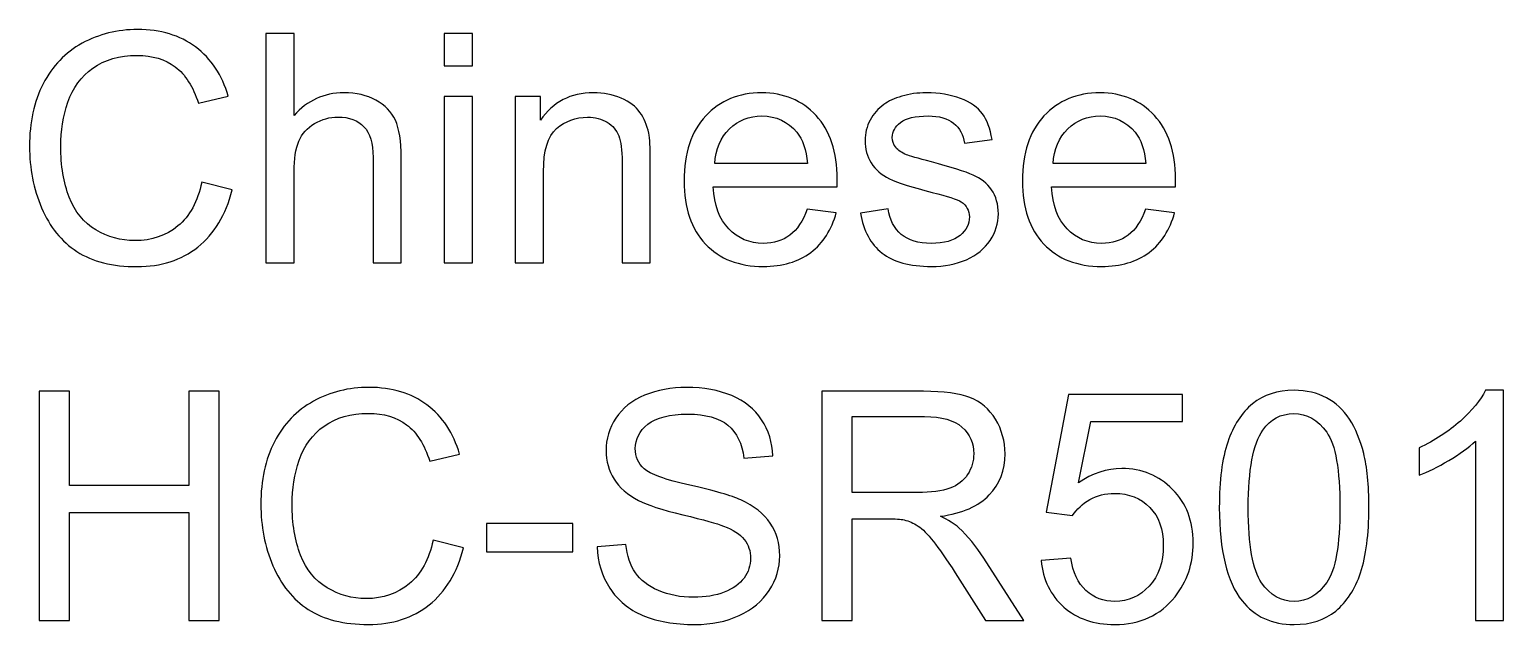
# Model space of a CAD drawing. Header units: inches. Extents: x -3.1 to 14.9, y -9.8 to 5.5.
# Drawn here: x 7.247 to 8.014, y 3.406 to 3.715 of the extents above; entities that cross this region are included whole.
import ezdxf

# ---------------------------------------------------------------- set-up
doc = ezdxf.new("R2010")
doc.units = ezdxf.units.IN
doc.header["$MEASUREMENT"] = 0
doc.layers.add('Layer 1', color=7, linetype='Continuous')

msp = doc.modelspace()

# ---------------------------------------------------------------- linework, layer by layer
at = {"layer": 'Layer 1', "color": 250}
for points, knots in [([(7.33708, 3.63572), (7.33708, 3.63572), (7.35289, 3.63172), (7.35289, 3.63172), (7.35289, 3.63172), (7.34958, 3.61878), (7.34361, 3.60889), (7.33503, 3.60206), (7.33503, 3.60206), (7.32641, 3.59525), (7.31591, 3.59186), (7.30347, 3.59186), (7.30347, 3.59186), (7.29061, 3.59186), (7.28017, 3.59447), (7.27211, 3.5997), (7.27211, 3.5997), (7.26406, 3.60494), (7.25792, 3.61253), (7.25372, 3.62244), (7.25372, 3.62244), (7.24953, 3.63239), (7.24742, 3.64306), (7.24742, 3.65444), (7.24742, 3.65444), (7.24742, 3.66686), (7.24978, 3.67769), (7.25453, 3.68694), (7.25453, 3.68694), (7.25928, 3.69619), (7.26603, 3.70322), (7.2748, 3.70803), (7.2748, 3.70803), (7.28356, 3.71283), (7.29319, 3.71522), (7.30372, 3.71522), (7.30372, 3.71522), (7.31567, 3.71522), (7.32569, 3.71219), (7.33383, 3.70611), (7.33383, 3.70611), (7.34197, 3.70003), (7.34764, 3.6915), (7.35083, 3.68047), (7.35083, 3.68047), (7.35083, 3.68047), (7.3353, 3.67681), (7.3353, 3.67681), (7.3353, 3.67681), (7.33253, 3.6855), (7.32853, 3.69181), (7.32325, 3.69578), (7.32325, 3.69578), (7.318, 3.69975), (7.31139, 3.70172), (7.30339, 3.70172), (7.30339, 3.70172), (7.29422, 3.70172), (7.28658, 3.69953), (7.28042, 3.69514), (7.28042, 3.69514), (7.27425, 3.69072), (7.26992, 3.68483), (7.26744, 3.67742), (7.26744, 3.67742), (7.26494, 3.67003), (7.26369, 3.66239), (7.26369, 3.65453), (7.26369, 3.65453), (7.26369, 3.64436), (7.26517, 3.63553), (7.26811, 3.62794), (7.26811, 3.62794), (7.27108, 3.62039), (7.27567, 3.61472), (7.28192, 3.61097), (7.28192, 3.61097), (7.28817, 3.60722), (7.29492, 3.60536), (7.30219, 3.60536), (7.30219, 3.60536), (7.31103, 3.60536), (7.3185, 3.60792), (7.32464, 3.613), (7.32464, 3.613), (7.33078, 3.61811), (7.33491, 3.6257), (7.33708, 3.63572)], [0, 0, 0, 0, 0.043478, 0.043478, 0.043478, 0.043478, 0.086957, 0.086957, 0.086957, 0.086957, 0.130435, 0.130435, 0.130435, 0.130435, 0.173913, 0.173913, 0.173913, 0.173913, 0.217391, 0.217391, 0.217391, 0.217391, 0.26087, 0.26087, 0.26087, 0.26087, 0.304348, 0.304348, 0.304348, 0.304348, 0.347826, 0.347826, 0.347826, 0.347826, 0.391304, 0.391304, 0.391304, 0.391304, 0.434783, 0.434783, 0.434783, 0.434783, 0.478261, 0.478261, 0.478261, 0.478261, 0.521739, 0.521739, 0.521739, 0.521739, 0.565217, 0.565217, 0.565217, 0.565217, 0.608696, 0.608696, 0.608696, 0.608696, 0.652174, 0.652174, 0.652174, 0.652174, 0.695652, 0.695652, 0.695652, 0.695652, 0.73913, 0.73913, 0.73913, 0.73913, 0.782609, 0.782609, 0.782609, 0.782609, 0.826087, 0.826087, 0.826087, 0.826087, 0.869565, 0.869565, 0.869565, 0.869565, 0.913043, 0.913043, 0.913043, 0.913043, 1, 1, 1, 1]), ([(7.37047, 3.59389), (7.37047, 3.59389), (7.37047, 3.71319), (7.37047, 3.71319), (7.37047, 3.71319), (7.37047, 3.71319), (7.38511, 3.71319), (7.38511, 3.71319), (7.38511, 3.71319), (7.38511, 3.71319), (7.38511, 3.67039), (7.38511, 3.67039), (7.38511, 3.67039), (7.39194, 3.67831), (7.40058, 3.68228), (7.411, 3.68228), (7.411, 3.68228), (7.41739, 3.68228), (7.42294, 3.681), (7.42766, 3.67847), (7.42766, 3.67847), (7.43239, 3.67597), (7.43577, 3.67247), (7.4378, 3.66803), (7.4378, 3.66803), (7.43983, 3.66358), (7.44086, 3.65711), (7.44086, 3.64867), (7.44086, 3.64867), (7.44086, 3.64867), (7.44086, 3.59389), (7.44086, 3.59389), (7.44086, 3.59389), (7.44086, 3.59389), (7.42619, 3.59389), (7.42619, 3.59389), (7.42619, 3.59389), (7.42619, 3.59389), (7.42619, 3.64867), (7.42619, 3.64867), (7.42619, 3.64867), (7.42619, 3.65597), (7.42461, 3.66131), (7.42144, 3.66464), (7.42144, 3.66464), (7.41827, 3.66797), (7.41378, 3.66967), (7.40797, 3.66967), (7.40797, 3.66967), (7.40363, 3.66967), (7.39955, 3.66853), (7.39572, 3.66628), (7.39572, 3.66628), (7.39189, 3.66403), (7.38916, 3.66097), (7.38755, 3.65711), (7.38755, 3.65711), (7.38591, 3.65328), (7.38511, 3.64794), (7.38511, 3.64117), (7.38511, 3.64117), (7.38511, 3.64117), (7.38511, 3.59389), (7.38511, 3.59389), (7.38511, 3.59389), (7.38511, 3.59389), (7.37047, 3.59389), (7.37047, 3.59389)], [0, 0, 0, 0, 0.055556, 0.055556, 0.055556, 0.055556, 0.111111, 0.111111, 0.111111, 0.111111, 0.166667, 0.166667, 0.166667, 0.166667, 0.222222, 0.222222, 0.222222, 0.222222, 0.277778, 0.277778, 0.277778, 0.277778, 0.333333, 0.333333, 0.333333, 0.333333, 0.388889, 0.388889, 0.388889, 0.388889, 0.444444, 0.444444, 0.444444, 0.444444, 0.5, 0.5, 0.5, 0.5, 0.555556, 0.555556, 0.555556, 0.555556, 0.611111, 0.611111, 0.611111, 0.611111, 0.666667, 0.666667, 0.666667, 0.666667, 0.722222, 0.722222, 0.722222, 0.722222, 0.777778, 0.777778, 0.777778, 0.777778, 0.833333, 0.833333, 0.833333, 0.833333, 0.888889, 0.888889, 0.888889, 0.888889, 1, 1, 1, 1]), ([(7.46322, 3.69633), (7.46322, 3.69633), (7.46322, 3.71319), (7.46322, 3.71319), (7.46322, 3.71319), (7.46322, 3.71319), (7.47788, 3.71319), (7.47788, 3.71319), (7.47788, 3.71319), (7.47788, 3.71319), (7.47788, 3.69633), (7.47788, 3.69633), (7.47788, 3.69633), (7.47788, 3.69633), (7.46322, 3.69633), (7.46322, 3.69633)], [0, 0, 0, 0, 0.2, 0.2, 0.2, 0.2, 0.4, 0.4, 0.4, 0.4, 0.6, 0.6, 0.6, 0.6, 1, 1, 1, 1]), ([(7.50019, 3.59389), (7.50019, 3.59389), (7.50019, 3.68031), (7.50019, 3.68031), (7.50019, 3.68031), (7.50019, 3.68031), (7.51335, 3.68031), (7.51335, 3.68031), (7.51335, 3.68031), (7.51335, 3.68031), (7.51335, 3.66803), (7.51335, 3.66803), (7.51335, 3.66803), (7.51972, 3.67753), (7.52888, 3.68228), (7.54085, 3.68228), (7.54085, 3.68228), (7.54608, 3.68228), (7.55085, 3.68133), (7.55522, 3.67947), (7.55522, 3.67947), (7.55961, 3.67758), (7.56285, 3.67514), (7.56502, 3.67208), (7.56502, 3.67208), (7.56722, 3.66906), (7.56872, 3.66544), (7.56961, 3.66128), (7.56961, 3.66128), (7.57013, 3.65856), (7.57041, 3.65381), (7.57041, 3.64703), (7.57041, 3.64703), (7.57041, 3.64703), (7.57041, 3.59389), (7.57041, 3.59389), (7.57041, 3.59389), (7.57041, 3.59389), (7.55574, 3.59389), (7.55574, 3.59389), (7.55574, 3.59389), (7.55574, 3.59389), (7.55574, 3.64647), (7.55574, 3.64647), (7.55574, 3.64647), (7.55574, 3.65242), (7.55519, 3.65689), (7.55405, 3.65986), (7.55405, 3.65986), (7.55291, 3.66281), (7.55088, 3.66517), (7.54799, 3.66692), (7.54799, 3.66692), (7.54508, 3.66869), (7.54169, 3.66958), (7.53777, 3.66958), (7.53777, 3.66958), (7.53152, 3.66958), (7.52616, 3.66758), (7.52161, 3.66364), (7.52161, 3.66364), (7.51708, 3.65967), (7.51483, 3.65217), (7.51483, 3.64108), (7.51483, 3.64108), (7.51483, 3.64108), (7.51483, 3.59389), (7.51483, 3.59389), (7.51483, 3.59389), (7.51483, 3.59389), (7.50019, 3.59389), (7.50019, 3.59389)], [0, 0, 0, 0, 0.052632, 0.052632, 0.052632, 0.052632, 0.105263, 0.105263, 0.105263, 0.105263, 0.157895, 0.157895, 0.157895, 0.157895, 0.210526, 0.210526, 0.210526, 0.210526, 0.263158, 0.263158, 0.263158, 0.263158, 0.315789, 0.315789, 0.315789, 0.315789, 0.368421, 0.368421, 0.368421, 0.368421, 0.421053, 0.421053, 0.421053, 0.421053, 0.473684, 0.473684, 0.473684, 0.473684, 0.526316, 0.526316, 0.526316, 0.526316, 0.578947, 0.578947, 0.578947, 0.578947, 0.631579, 0.631579, 0.631579, 0.631579, 0.684211, 0.684211, 0.684211, 0.684211, 0.736842, 0.736842, 0.736842, 0.736842, 0.789474, 0.789474, 0.789474, 0.789474, 0.842105, 0.842105, 0.842105, 0.842105, 0.894737, 0.894737, 0.894737, 0.894737, 1, 1, 1, 1]), ([(7.65202, 3.62172), (7.65202, 3.62172), (7.66716, 3.61986), (7.66716, 3.61986), (7.66716, 3.61986), (7.66477, 3.611), (7.66035, 3.60414), (7.65391, 3.59925), (7.65391, 3.59925), (7.64744, 3.59439), (7.63919, 3.59194), (7.62916, 3.59194), (7.62916, 3.59194), (7.61652, 3.59194), (7.60649, 3.59583), (7.5991, 3.60361), (7.5991, 3.60361), (7.59169, 3.61139), (7.58799, 3.62231), (7.58799, 3.63636), (7.58799, 3.63636), (7.58799, 3.65092), (7.59174, 3.66219), (7.59922, 3.67022), (7.59922, 3.67022), (7.60672, 3.67825), (7.61641, 3.68228), (7.62835, 3.68228), (7.62835, 3.68228), (7.63991, 3.68228), (7.64935, 3.67833), (7.65666, 3.67047), (7.65666, 3.67047), (7.66399, 3.66261), (7.66766, 3.65153), (7.66766, 3.63728), (7.66766, 3.63728), (7.66766, 3.63639), (7.66763, 3.63508), (7.66757, 3.63336), (7.66757, 3.63336), (7.66757, 3.63336), (7.60313, 3.63336), (7.60313, 3.63336), (7.60313, 3.63336), (7.60366, 3.62386), (7.60635, 3.61658), (7.61119, 3.61156), (7.61119, 3.61156), (7.61602, 3.6065), (7.62202, 3.60397), (7.62924, 3.60397), (7.62924, 3.60397), (7.6346, 3.60397), (7.63919, 3.60539), (7.64299, 3.60822), (7.64299, 3.60822), (7.6468, 3.61103), (7.6498, 3.61553), (7.65202, 3.62172)], [0, 0, 0, 0, 0.0625, 0.0625, 0.0625, 0.0625, 0.125, 0.125, 0.125, 0.125, 0.1875, 0.1875, 0.1875, 0.1875, 0.25, 0.25, 0.25, 0.25, 0.3125, 0.3125, 0.3125, 0.3125, 0.375, 0.375, 0.375, 0.375, 0.4375, 0.4375, 0.4375, 0.4375, 0.5, 0.5, 0.5, 0.5, 0.5625, 0.5625, 0.5625, 0.5625, 0.625, 0.625, 0.625, 0.625, 0.6875, 0.6875, 0.6875, 0.6875, 0.75, 0.75, 0.75, 0.75, 0.8125, 0.8125, 0.8125, 0.8125, 0.875, 0.875, 0.875, 0.875, 1, 1, 1, 1]), ([(7.67971, 3.6197), (7.67971, 3.6197), (7.69419, 3.62197), (7.69419, 3.62197), (7.69419, 3.62197), (7.69499, 3.61617), (7.69727, 3.61172), (7.70099, 3.60861), (7.70099, 3.60861), (7.70469, 3.60553), (7.70988, 3.60397), (7.71657, 3.60397), (7.71657, 3.60397), (7.7233, 3.60397), (7.7283, 3.60536), (7.73155, 3.60808), (7.73155, 3.60808), (7.7348, 3.61083), (7.73644, 3.61406), (7.73644, 3.61772), (7.73644, 3.61772), (7.73644, 3.62106), (7.73499, 3.62364), (7.7321, 3.62556), (7.7321, 3.62556), (7.7301, 3.62686), (7.7251, 3.6285), (7.71713, 3.6305), (7.71713, 3.6305), (7.70641, 3.63322), (7.69894, 3.63556), (7.6948, 3.63756), (7.6948, 3.63756), (7.69066, 3.63953), (7.68749, 3.64228), (7.68535, 3.64578), (7.68535, 3.64578), (7.68321, 3.64928), (7.68213, 3.65314), (7.68213, 3.65736), (7.68213, 3.65736), (7.68213, 3.66122), (7.68302, 3.66478), (7.6848, 3.66806), (7.6848, 3.66806), (7.68655, 3.67136), (7.68896, 3.67408), (7.69199, 3.67625), (7.69199, 3.67625), (7.69427, 3.67792), (7.69738, 3.67936), (7.7013, 3.68053), (7.7013, 3.68053), (7.70524, 3.68169), (7.70946, 3.68228), (7.71396, 3.68228), (7.71396, 3.68228), (7.72074, 3.68228), (7.72669, 3.68128), (7.73182, 3.67933), (7.73182, 3.67933), (7.73696, 3.67739), (7.74074, 3.67475), (7.74319, 3.67142), (7.74319, 3.67142), (7.74563, 3.66806), (7.7473, 3.66361), (7.74821, 3.65803), (7.74821, 3.65803), (7.74821, 3.65803), (7.73391, 3.65606), (7.73391, 3.65606), (7.73391, 3.65606), (7.73324, 3.6605), (7.73135, 3.66397), (7.72824, 3.66647), (7.72824, 3.66647), (7.72513, 3.66897), (7.72071, 3.67022), (7.71502, 3.67022), (7.71502, 3.67022), (7.7083, 3.67022), (7.70349, 3.66911), (7.70063, 3.66689), (7.70063, 3.66689), (7.69774, 3.66467), (7.6963, 3.66206), (7.6963, 3.65908), (7.6963, 3.65908), (7.6963, 3.65717), (7.69691, 3.65547), (7.6981, 3.65394), (7.6981, 3.65394), (7.6993, 3.65236), (7.70116, 3.65108), (7.70371, 3.65003), (7.70371, 3.65003), (7.70519, 3.6495), (7.70949, 3.64825), (7.71666, 3.64631), (7.71666, 3.64631), (7.72702, 3.64353), (7.73424, 3.64128), (7.73832, 3.6395), (7.73832, 3.6395), (7.74244, 3.63775), (7.74566, 3.63517), (7.74799, 3.63181), (7.74799, 3.63181), (7.75032, 3.62844), (7.75149, 3.62428), (7.75149, 3.61928), (7.75149, 3.61928), (7.75149, 3.61439), (7.75005, 3.60981), (7.74721, 3.60547), (7.74721, 3.60547), (7.74435, 3.60117), (7.74024, 3.59783), (7.73488, 3.59547), (7.73488, 3.59547), (7.72952, 3.59311), (7.72344, 3.59194), (7.71666, 3.59194), (7.71666, 3.59194), (7.70541, 3.59194), (7.69685, 3.59428), (7.69096, 3.59894), (7.69096, 3.59894), (7.68507, 3.60361), (7.68132, 3.61053), (7.67971, 3.6197)], [0, 0, 0, 0, 0.029412, 0.029412, 0.029412, 0.029412, 0.058824, 0.058824, 0.058824, 0.058824, 0.088235, 0.088235, 0.088235, 0.088235, 0.117647, 0.117647, 0.117647, 0.117647, 0.147059, 0.147059, 0.147059, 0.147059, 0.176471, 0.176471, 0.176471, 0.176471, 0.205882, 0.205882, 0.205882, 0.205882, 0.235294, 0.235294, 0.235294, 0.235294, 0.264706, 0.264706, 0.264706, 0.264706, 0.294118, 0.294118, 0.294118, 0.294118, 0.323529, 0.323529, 0.323529, 0.323529, 0.352941, 0.352941, 0.352941, 0.352941, 0.382353, 0.382353, 0.382353, 0.382353, 0.411765, 0.411765, 0.411765, 0.411765, 0.441176, 0.441176, 0.441176, 0.441176, 0.470588, 0.470588, 0.470588, 0.470588, 0.5, 0.5, 0.5, 0.5, 0.529412, 0.529412, 0.529412, 0.529412, 0.558824, 0.558824, 0.558824, 0.558824, 0.588235, 0.588235, 0.588235, 0.588235, 0.617647, 0.617647, 0.617647, 0.617647, 0.647059, 0.647059, 0.647059, 0.647059, 0.676471, 0.676471, 0.676471, 0.676471, 0.705882, 0.705882, 0.705882, 0.705882, 0.735294, 0.735294, 0.735294, 0.735294, 0.764706, 0.764706, 0.764706, 0.764706, 0.794118, 0.794118, 0.794118, 0.794118, 0.823529, 0.823529, 0.823529, 0.823529, 0.852941, 0.852941, 0.852941, 0.852941, 0.882353, 0.882353, 0.882353, 0.882353, 0.911765, 0.911765, 0.911765, 0.911765, 0.941176, 0.941176, 0.941176, 0.941176, 1, 1, 1, 1]), ([(7.82805, 3.62172), (7.82805, 3.62172), (7.84319, 3.61986), (7.84319, 3.61986), (7.84319, 3.61986), (7.8408, 3.611), (7.83638, 3.60414), (7.82994, 3.59925), (7.82994, 3.59925), (7.82346, 3.59439), (7.81521, 3.59194), (7.80519, 3.59194), (7.80519, 3.59194), (7.79255, 3.59194), (7.78252, 3.59583), (7.77513, 3.60361), (7.77513, 3.60361), (7.76772, 3.61139), (7.76402, 3.62231), (7.76402, 3.63636), (7.76402, 3.63636), (7.76402, 3.65092), (7.76777, 3.66219), (7.77524, 3.67022), (7.77524, 3.67022), (7.78274, 3.67825), (7.79244, 3.68228), (7.80438, 3.68228), (7.80438, 3.68228), (7.81594, 3.68228), (7.82538, 3.67833), (7.83269, 3.67047), (7.83269, 3.67047), (7.84002, 3.66261), (7.84369, 3.65153), (7.84369, 3.63728), (7.84369, 3.63728), (7.84369, 3.63639), (7.84366, 3.63508), (7.8436, 3.63336), (7.8436, 3.63336), (7.8436, 3.63336), (7.77916, 3.63336), (7.77916, 3.63336), (7.77916, 3.63336), (7.77969, 3.62386), (7.78238, 3.61658), (7.78722, 3.61156), (7.78722, 3.61156), (7.79205, 3.6065), (7.79805, 3.60397), (7.80527, 3.60397), (7.80527, 3.60397), (7.81063, 3.60397), (7.81521, 3.60539), (7.81902, 3.60822), (7.81902, 3.60822), (7.82283, 3.61103), (7.82583, 3.61553), (7.82805, 3.62172)], [0, 0, 0, 0, 0.0625, 0.0625, 0.0625, 0.0625, 0.125, 0.125, 0.125, 0.125, 0.1875, 0.1875, 0.1875, 0.1875, 0.25, 0.25, 0.25, 0.25, 0.3125, 0.3125, 0.3125, 0.3125, 0.375, 0.375, 0.375, 0.375, 0.4375, 0.4375, 0.4375, 0.4375, 0.5, 0.5, 0.5, 0.5, 0.5625, 0.5625, 0.5625, 0.5625, 0.625, 0.625, 0.625, 0.625, 0.6875, 0.6875, 0.6875, 0.6875, 0.75, 0.75, 0.75, 0.75, 0.8125, 0.8125, 0.8125, 0.8125, 0.875, 0.875, 0.875, 0.875, 1, 1, 1, 1]), ([(7.46322, 3.59389), (7.46322, 3.59389), (7.46322, 3.68031), (7.46322, 3.68031), (7.46322, 3.68031), (7.46322, 3.68031), (7.47788, 3.68031), (7.47788, 3.68031), (7.47788, 3.68031), (7.47788, 3.68031), (7.47788, 3.59389), (7.47788, 3.59389), (7.47788, 3.59389), (7.47788, 3.59389), (7.46322, 3.59389), (7.46322, 3.59389)], [0, 0, 0, 0, 0.2, 0.2, 0.2, 0.2, 0.4, 0.4, 0.4, 0.4, 0.6, 0.6, 0.6, 0.6, 1, 1, 1, 1]), ([(7.60394, 3.64542), (7.60394, 3.64542), (7.65219, 3.64542), (7.65219, 3.64542), (7.65219, 3.64542), (7.65155, 3.65267), (7.64969, 3.65814), (7.64666, 3.66175), (7.64666, 3.66175), (7.64199, 3.66739), (7.63594, 3.67022), (7.62852, 3.67022), (7.62852, 3.67022), (7.6218, 3.67022), (7.61613, 3.66797), (7.61155, 3.66347), (7.61155, 3.66347), (7.60696, 3.65897), (7.60444, 3.65294), (7.60394, 3.64542)], [0, 0, 0, 0, 0.166667, 0.166667, 0.166667, 0.166667, 0.333333, 0.333333, 0.333333, 0.333333, 0.5, 0.5, 0.5, 0.5, 0.666667, 0.666667, 0.666667, 0.666667, 1, 1, 1, 1]), ([(7.77996, 3.64542), (7.77996, 3.64542), (7.82821, 3.64542), (7.82821, 3.64542), (7.82821, 3.64542), (7.82757, 3.65267), (7.82571, 3.65814), (7.82269, 3.66175), (7.82269, 3.66175), (7.81802, 3.66739), (7.81196, 3.67022), (7.80455, 3.67022), (7.80455, 3.67022), (7.79783, 3.67022), (7.79216, 3.66797), (7.78757, 3.66347), (7.78757, 3.66347), (7.78299, 3.65897), (7.78046, 3.65294), (7.77996, 3.64542)], [0, 0, 0, 0, 0.166667, 0.166667, 0.166667, 0.166667, 0.333333, 0.333333, 0.333333, 0.333333, 0.5, 0.5, 0.5, 0.5, 0.666667, 0.666667, 0.666667, 0.666667, 1, 1, 1, 1]), ([(7.45744, 3.44953), (7.45744, 3.44953), (7.47324, 3.44553), (7.47324, 3.44553), (7.47324, 3.44553), (7.46994, 3.43259), (7.46397, 3.4227), (7.45539, 3.41586), (7.45539, 3.41586), (7.44677, 3.40906), (7.43627, 3.40567), (7.42383, 3.40567), (7.42383, 3.40567), (7.41097, 3.40567), (7.40052, 3.40828), (7.39247, 3.4135), (7.39247, 3.4135), (7.38441, 3.41875), (7.37828, 3.42633), (7.37408, 3.43625), (7.37408, 3.43625), (7.36989, 3.4462), (7.36778, 3.45686), (7.36778, 3.46825), (7.36778, 3.46825), (7.36778, 3.48067), (7.37013, 3.4915), (7.37489, 3.50075), (7.37489, 3.50075), (7.37963, 3.51), (7.38639, 3.51703), (7.39516, 3.52183), (7.39516, 3.52183), (7.40391, 3.52664), (7.41355, 3.52903), (7.42408, 3.52903), (7.42408, 3.52903), (7.43602, 3.52903), (7.44605, 3.526), (7.45419, 3.51992), (7.45419, 3.51992), (7.46233, 3.51383), (7.468, 3.50531), (7.47119, 3.49428), (7.47119, 3.49428), (7.47119, 3.49428), (7.45566, 3.49061), (7.45566, 3.49061), (7.45566, 3.49061), (7.45289, 3.49931), (7.44889, 3.50561), (7.44361, 3.50959), (7.44361, 3.50959), (7.43836, 3.51356), (7.43174, 3.51553), (7.42374, 3.51553), (7.42374, 3.51553), (7.41458, 3.51553), (7.40694, 3.51333), (7.40078, 3.50894), (7.40078, 3.50894), (7.39461, 3.50453), (7.39028, 3.49864), (7.3878, 3.49122), (7.3878, 3.49122), (7.3853, 3.48383), (7.38405, 3.4762), (7.38405, 3.46833), (7.38405, 3.46833), (7.38405, 3.45817), (7.38552, 3.44933), (7.38847, 3.44175), (7.38847, 3.44175), (7.39144, 3.4342), (7.39602, 3.42853), (7.40228, 3.42478), (7.40228, 3.42478), (7.40852, 3.42103), (7.41528, 3.41917), (7.42255, 3.41917), (7.42255, 3.41917), (7.43139, 3.41917), (7.43886, 3.42172), (7.445, 3.42681), (7.445, 3.42681), (7.45113, 3.43192), (7.45527, 3.4395), (7.45744, 3.44953)], [0, 0, 0, 0, 0.043478, 0.043478, 0.043478, 0.043478, 0.086957, 0.086957, 0.086957, 0.086957, 0.130435, 0.130435, 0.130435, 0.130435, 0.173913, 0.173913, 0.173913, 0.173913, 0.217391, 0.217391, 0.217391, 0.217391, 0.26087, 0.26087, 0.26087, 0.26087, 0.304348, 0.304348, 0.304348, 0.304348, 0.347826, 0.347826, 0.347826, 0.347826, 0.391304, 0.391304, 0.391304, 0.391304, 0.434783, 0.434783, 0.434783, 0.434783, 0.478261, 0.478261, 0.478261, 0.478261, 0.521739, 0.521739, 0.521739, 0.521739, 0.565217, 0.565217, 0.565217, 0.565217, 0.608696, 0.608696, 0.608696, 0.608696, 0.652174, 0.652174, 0.652174, 0.652174, 0.695652, 0.695652, 0.695652, 0.695652, 0.73913, 0.73913, 0.73913, 0.73913, 0.782609, 0.782609, 0.782609, 0.782609, 0.826087, 0.826087, 0.826087, 0.826087, 0.869565, 0.869565, 0.869565, 0.869565, 0.913043, 0.913043, 0.913043, 0.913043, 1, 1, 1, 1]), ([(7.54283, 3.44603), (7.54283, 3.44603), (7.55772, 3.44733), (7.55772, 3.44733), (7.55772, 3.44733), (7.55841, 3.44136), (7.56005, 3.43647), (7.56263, 3.43264), (7.56263, 3.43264), (7.56522, 3.42881), (7.56922, 3.42572), (7.57463, 3.42336), (7.57463, 3.42336), (7.58005, 3.421), (7.58616, 3.41983), (7.59294, 3.41983), (7.59294, 3.41983), (7.59896, 3.41983), (7.60427, 3.42072), (7.60888, 3.4225), (7.60888, 3.4225), (7.61349, 3.42431), (7.61694, 3.42675), (7.61919, 3.42986), (7.61919, 3.42986), (7.62144, 3.433), (7.62257, 3.43639), (7.62257, 3.44009), (7.62257, 3.44009), (7.62257, 3.44383), (7.62149, 3.44709), (7.6193, 3.44989), (7.6193, 3.44989), (7.61713, 3.4527), (7.61355, 3.45503), (7.60857, 3.45692), (7.60857, 3.45692), (7.60535, 3.45817), (7.5983, 3.46011), (7.58733, 3.46275), (7.58733, 3.46275), (7.57638, 3.46539), (7.56869, 3.46786), (7.5643, 3.4702), (7.5643, 3.4702), (7.55861, 3.47317), (7.55435, 3.47689), (7.55155, 3.48131), (7.55155, 3.48131), (7.54877, 3.48572), (7.54738, 3.49067), (7.54738, 3.49617), (7.54738, 3.49617), (7.54738, 3.50217), (7.54907, 3.50781), (7.55249, 3.51303), (7.55249, 3.51303), (7.55591, 3.51828), (7.56091, 3.52225), (7.56746, 3.52497), (7.56746, 3.52497), (7.57405, 3.52767), (7.58133, 3.52903), (7.58935, 3.52903), (7.58935, 3.52903), (7.59822, 3.52903), (7.60599, 3.52761), (7.61277, 3.52475), (7.61277, 3.52475), (7.61952, 3.52192), (7.62472, 3.51772), (7.62835, 3.5122), (7.62835, 3.5122), (7.63196, 3.50667), (7.63394, 3.50039), (7.63422, 3.49339), (7.63422, 3.49339), (7.63422, 3.49339), (7.61907, 3.49225), (7.61907, 3.49225), (7.61907, 3.49225), (7.61824, 3.49978), (7.61549, 3.5055), (7.6108, 3.50933), (7.6108, 3.50933), (7.6061, 3.5132), (7.59919, 3.51511), (7.59002, 3.51511), (7.59002, 3.51511), (7.58046, 3.51511), (7.57352, 3.51336), (7.56913, 3.50986), (7.56913, 3.50986), (7.56477, 3.50636), (7.56257, 3.50214), (7.56257, 3.49722), (7.56257, 3.49722), (7.56257, 3.49292), (7.56413, 3.48939), (7.56722, 3.48664), (7.56722, 3.48664), (7.57027, 3.48386), (7.57819, 3.48103), (7.59102, 3.47814), (7.59102, 3.47814), (7.60385, 3.47522), (7.61266, 3.4727), (7.61744, 3.47053), (7.61744, 3.47053), (7.62438, 3.46731), (7.62952, 3.46325), (7.63283, 3.45836), (7.63283, 3.45836), (7.63613, 3.45344), (7.63777, 3.44778), (7.63777, 3.44139), (7.63777, 3.44139), (7.63777, 3.43503), (7.63596, 3.42906), (7.63233, 3.42344), (7.63233, 3.42344), (7.62869, 3.41783), (7.62346, 3.41348), (7.61666, 3.41033), (7.61666, 3.41033), (7.60985, 3.40722), (7.60219, 3.40567), (7.59369, 3.40567), (7.59369, 3.40567), (7.58288, 3.40567), (7.57383, 3.40722), (7.56655, 3.41039), (7.56655, 3.41039), (7.55924, 3.41353), (7.55352, 3.41825), (7.54935, 3.42459), (7.54935, 3.42459), (7.54522, 3.43089), (7.54302, 3.43806), (7.54283, 3.44603)], [0, 0, 0, 0, 0.027778, 0.027778, 0.027778, 0.027778, 0.055556, 0.055556, 0.055556, 0.055556, 0.083333, 0.083333, 0.083333, 0.083333, 0.111111, 0.111111, 0.111111, 0.111111, 0.138889, 0.138889, 0.138889, 0.138889, 0.166667, 0.166667, 0.166667, 0.166667, 0.194444, 0.194444, 0.194444, 0.194444, 0.222222, 0.222222, 0.222222, 0.222222, 0.25, 0.25, 0.25, 0.25, 0.277778, 0.277778, 0.277778, 0.277778, 0.305556, 0.305556, 0.305556, 0.305556, 0.333333, 0.333333, 0.333333, 0.333333, 0.361111, 0.361111, 0.361111, 0.361111, 0.388889, 0.388889, 0.388889, 0.388889, 0.416667, 0.416667, 0.416667, 0.416667, 0.444444, 0.444444, 0.444444, 0.444444, 0.472222, 0.472222, 0.472222, 0.472222, 0.5, 0.5, 0.5, 0.5, 0.527778, 0.527778, 0.527778, 0.527778, 0.555556, 0.555556, 0.555556, 0.555556, 0.583333, 0.583333, 0.583333, 0.583333, 0.611111, 0.611111, 0.611111, 0.611111, 0.638889, 0.638889, 0.638889, 0.638889, 0.666667, 0.666667, 0.666667, 0.666667, 0.694444, 0.694444, 0.694444, 0.694444, 0.722222, 0.722222, 0.722222, 0.722222, 0.75, 0.75, 0.75, 0.75, 0.777778, 0.777778, 0.777778, 0.777778, 0.805556, 0.805556, 0.805556, 0.805556, 0.833333, 0.833333, 0.833333, 0.833333, 0.861111, 0.861111, 0.861111, 0.861111, 0.888889, 0.888889, 0.888889, 0.888889, 0.916667, 0.916667, 0.916667, 0.916667, 0.944444, 0.944444, 0.944444, 0.944444, 1, 1, 1, 1]), ([(7.25244, 3.4077), (7.25244, 3.4077), (7.25244, 3.527), (7.25244, 3.527), (7.25244, 3.527), (7.25244, 3.527), (7.26825, 3.527), (7.26825, 3.527), (7.26825, 3.527), (7.26825, 3.527), (7.26825, 3.478), (7.26825, 3.478), (7.26825, 3.478), (7.26825, 3.478), (7.33025, 3.478), (7.33025, 3.478), (7.33025, 3.478), (7.33025, 3.478), (7.33025, 3.527), (7.33025, 3.527), (7.33025, 3.527), (7.33025, 3.527), (7.34606, 3.527), (7.34606, 3.527), (7.34606, 3.527), (7.34606, 3.527), (7.34606, 3.4077), (7.34606, 3.4077), (7.34606, 3.4077), (7.34606, 3.4077), (7.33025, 3.4077), (7.33025, 3.4077), (7.33025, 3.4077), (7.33025, 3.4077), (7.33025, 3.46392), (7.33025, 3.46392), (7.33025, 3.46392), (7.33025, 3.46392), (7.26825, 3.46392), (7.26825, 3.46392), (7.26825, 3.46392), (7.26825, 3.46392), (7.26825, 3.4077), (7.26825, 3.4077), (7.26825, 3.4077), (7.26825, 3.4077), (7.25244, 3.4077), (7.25244, 3.4077)], [0, 0, 0, 0, 0.076923, 0.076923, 0.076923, 0.076923, 0.153846, 0.153846, 0.153846, 0.153846, 0.230769, 0.230769, 0.230769, 0.230769, 0.307692, 0.307692, 0.307692, 0.307692, 0.384615, 0.384615, 0.384615, 0.384615, 0.461538, 0.461538, 0.461538, 0.461538, 0.538462, 0.538462, 0.538462, 0.538462, 0.615385, 0.615385, 0.615385, 0.615385, 0.692308, 0.692308, 0.692308, 0.692308, 0.769231, 0.769231, 0.769231, 0.769231, 0.846154, 0.846154, 0.846154, 0.846154, 1, 1, 1, 1]), ([(7.6596, 3.4077), (7.6596, 3.4077), (7.6596, 3.527), (7.6596, 3.527), (7.6596, 3.527), (7.6596, 3.527), (7.71249, 3.527), (7.71249, 3.527), (7.71249, 3.527), (7.72313, 3.527), (7.73121, 3.52592), (7.73674, 3.52378), (7.73674, 3.52378), (7.74227, 3.52164), (7.74669, 3.51786), (7.75002, 3.51244), (7.75002, 3.51244), (7.75332, 3.507), (7.75496, 3.501), (7.75496, 3.49444), (7.75496, 3.49444), (7.75496, 3.48597), (7.75224, 3.47886), (7.74674, 3.47306), (7.74674, 3.47306), (7.74127, 3.46725), (7.7328, 3.46356), (7.72135, 3.46197), (7.72135, 3.46197), (7.72555, 3.45997), (7.72871, 3.458), (7.73088, 3.45603), (7.73088, 3.45603), (7.73549, 3.45181), (7.73985, 3.4465), (7.74399, 3.44017), (7.74399, 3.44017), (7.74399, 3.44017), (7.76474, 3.4077), (7.76474, 3.4077), (7.76474, 3.4077), (7.76474, 3.4077), (7.74488, 3.4077), (7.74488, 3.4077), (7.74488, 3.4077), (7.74488, 3.4077), (7.7291, 3.43253), (7.7291, 3.43253), (7.7291, 3.43253), (7.72449, 3.43967), (7.72069, 3.44517), (7.71769, 3.44894), (7.71769, 3.44894), (7.71471, 3.45275), (7.71205, 3.45542), (7.70969, 3.45692), (7.70969, 3.45692), (7.70733, 3.45844), (7.70494, 3.4595), (7.70249, 3.46011), (7.70249, 3.46011), (7.70069, 3.46047), (7.69777, 3.46067), (7.69369, 3.46067), (7.69369, 3.46067), (7.69369, 3.46067), (7.67538, 3.46067), (7.67538, 3.46067), (7.67538, 3.46067), (7.67538, 3.46067), (7.67538, 3.4077), (7.67538, 3.4077), (7.67538, 3.4077), (7.67538, 3.4077), (7.6596, 3.4077), (7.6596, 3.4077)], [0, 0, 0, 0, 0.05, 0.05, 0.05, 0.05, 0.1, 0.1, 0.1, 0.1, 0.15, 0.15, 0.15, 0.15, 0.2, 0.2, 0.2, 0.2, 0.25, 0.25, 0.25, 0.25, 0.3, 0.3, 0.3, 0.3, 0.35, 0.35, 0.35, 0.35, 0.4, 0.4, 0.4, 0.4, 0.45, 0.45, 0.45, 0.45, 0.5, 0.5, 0.5, 0.5, 0.55, 0.55, 0.55, 0.55, 0.6, 0.6, 0.6, 0.6, 0.65, 0.65, 0.65, 0.65, 0.7, 0.7, 0.7, 0.7, 0.75, 0.75, 0.75, 0.75, 0.8, 0.8, 0.8, 0.8, 0.85, 0.85, 0.85, 0.85, 0.9, 0.9, 0.9, 0.9, 1, 1, 1, 1]), ([(7.77377, 3.43894), (7.77377, 3.43894), (7.78916, 3.44025), (7.78916, 3.44025), (7.78916, 3.44025), (7.7903, 3.43275), (7.79293, 3.42714), (7.79707, 3.42336), (7.79707, 3.42336), (7.80124, 3.41959), (7.80624, 3.4177), (7.8121, 3.4177), (7.8121, 3.4177), (7.81916, 3.4177), (7.82513, 3.42036), (7.82999, 3.42567), (7.82999, 3.42567), (7.83488, 3.431), (7.83732, 3.43806), (7.83732, 3.44683), (7.83732, 3.44683), (7.83732, 3.4552), (7.83499, 3.46178), (7.8303, 3.46661), (7.8303, 3.46661), (7.8256, 3.47144), (7.81946, 3.47386), (7.81185, 3.47386), (7.81185, 3.47386), (7.80713, 3.47386), (7.80288, 3.47278), (7.79907, 3.47064), (7.79907, 3.47064), (7.79527, 3.4685), (7.7923, 3.46572), (7.79013, 3.46231), (7.79013, 3.46231), (7.79013, 3.46231), (7.77638, 3.46409), (7.77638, 3.46409), (7.77638, 3.46409), (7.77638, 3.46409), (7.78793, 3.52536), (7.78793, 3.52536), (7.78793, 3.52536), (7.78793, 3.52536), (7.84727, 3.52536), (7.84727, 3.52536), (7.84727, 3.52536), (7.84727, 3.52536), (7.84727, 3.51136), (7.84727, 3.51136), (7.84727, 3.51136), (7.84727, 3.51136), (7.79966, 3.51136), (7.79966, 3.51136), (7.79966, 3.51136), (7.79966, 3.51136), (7.79321, 3.47931), (7.79321, 3.47931), (7.79321, 3.47931), (7.80038, 3.48431), (7.80791, 3.48681), (7.81577, 3.48681), (7.81577, 3.48681), (7.82619, 3.48681), (7.83496, 3.4832), (7.84213, 3.47597), (7.84213, 3.47597), (7.8493, 3.46875), (7.85288, 3.45947), (7.85288, 3.44814), (7.85288, 3.44814), (7.85288, 3.43733), (7.84971, 3.428), (7.84343, 3.42014), (7.84343, 3.42014), (7.83577, 3.4105), (7.82532, 3.40567), (7.8121, 3.40567), (7.8121, 3.40567), (7.80124, 3.40567), (7.79238, 3.4087), (7.78552, 3.41478), (7.78552, 3.41478), (7.77866, 3.42086), (7.77474, 3.42892), (7.77377, 3.43894)], [0, 0, 0, 0, 0.043478, 0.043478, 0.043478, 0.043478, 0.086957, 0.086957, 0.086957, 0.086957, 0.130435, 0.130435, 0.130435, 0.130435, 0.173913, 0.173913, 0.173913, 0.173913, 0.217391, 0.217391, 0.217391, 0.217391, 0.26087, 0.26087, 0.26087, 0.26087, 0.304348, 0.304348, 0.304348, 0.304348, 0.347826, 0.347826, 0.347826, 0.347826, 0.391304, 0.391304, 0.391304, 0.391304, 0.434783, 0.434783, 0.434783, 0.434783, 0.478261, 0.478261, 0.478261, 0.478261, 0.521739, 0.521739, 0.521739, 0.521739, 0.565217, 0.565217, 0.565217, 0.565217, 0.608696, 0.608696, 0.608696, 0.608696, 0.652174, 0.652174, 0.652174, 0.652174, 0.695652, 0.695652, 0.695652, 0.695652, 0.73913, 0.73913, 0.73913, 0.73913, 0.782609, 0.782609, 0.782609, 0.782609, 0.826087, 0.826087, 0.826087, 0.826087, 0.869565, 0.869565, 0.869565, 0.869565, 0.913043, 0.913043, 0.913043, 0.913043, 1, 1, 1, 1]), ([(7.86646, 3.46653), (7.86646, 3.48064), (7.86791, 3.492), (7.87082, 3.50059), (7.87082, 3.50059), (7.87371, 3.5092), (7.87804, 3.51583), (7.88376, 3.5205), (7.88376, 3.5205), (7.88949, 3.52517), (7.89668, 3.5275), (7.90535, 3.5275), (7.90535, 3.5275), (7.91176, 3.5275), (7.91738, 3.5262), (7.92221, 3.52361), (7.92221, 3.52361), (7.92704, 3.52106), (7.93102, 3.51733), (7.93418, 3.51247), (7.93418, 3.51247), (7.93732, 3.50761), (7.93979, 3.5017), (7.94157, 3.49472), (7.94157, 3.49472), (7.94337, 3.48775), (7.94426, 3.47836), (7.94426, 3.46653), (7.94426, 3.46653), (7.94426, 3.45253), (7.94282, 3.44125), (7.93996, 3.43264), (7.93996, 3.43264), (7.93707, 3.42403), (7.93276, 3.41739), (7.92704, 3.4127), (7.92704, 3.4127), (7.92132, 3.408), (7.9141, 3.40567), (7.90535, 3.40567), (7.90535, 3.40567), (7.89385, 3.40567), (7.88482, 3.40978), (7.87826, 3.41803), (7.87826, 3.41803), (7.87041, 3.42794), (7.86646, 3.44414), (7.86646, 3.46653)], [0, 0, 0, 0, 0.076923, 0.076923, 0.076923, 0.076923, 0.153846, 0.153846, 0.153846, 0.153846, 0.230769, 0.230769, 0.230769, 0.230769, 0.307692, 0.307692, 0.307692, 0.307692, 0.384615, 0.384615, 0.384615, 0.384615, 0.461538, 0.461538, 0.461538, 0.461538, 0.538462, 0.538462, 0.538462, 0.538462, 0.615385, 0.615385, 0.615385, 0.615385, 0.692308, 0.692308, 0.692308, 0.692308, 0.769231, 0.769231, 0.769231, 0.769231, 0.846154, 0.846154, 0.846154, 0.846154, 1, 1, 1, 1]), ([(8.01432, 3.4077), (8.01432, 3.4077), (7.99968, 3.4077), (7.99968, 3.4077), (7.99968, 3.4077), (7.99968, 3.4077), (7.99968, 3.50103), (7.99968, 3.50103), (7.99968, 3.50103), (7.99615, 3.49767), (7.99154, 3.49431), (7.98582, 3.49094), (7.98582, 3.49094), (7.98007, 3.48759), (7.97493, 3.48506), (7.97037, 3.48339), (7.97037, 3.48339), (7.97037, 3.48339), (7.97037, 3.49753), (7.97037, 3.49753), (7.97037, 3.49753), (7.97857, 3.50139), (7.98574, 3.50606), (7.99187, 3.51153), (7.99187, 3.51153), (7.99798, 3.51703), (8.00235, 3.52233), (8.0049, 3.5275), (8.0049, 3.5275), (8.0049, 3.5275), (8.01432, 3.5275), (8.01432, 3.5275), (8.01432, 3.5275), (8.01432, 3.5275), (8.01432, 3.4077), (8.01432, 3.4077)], [0, 0, 0, 0, 0.1, 0.1, 0.1, 0.1, 0.2, 0.2, 0.2, 0.2, 0.3, 0.3, 0.3, 0.3, 0.4, 0.4, 0.4, 0.4, 0.5, 0.5, 0.5, 0.5, 0.6, 0.6, 0.6, 0.6, 0.7, 0.7, 0.7, 0.7, 0.8, 0.8, 0.8, 0.8, 1, 1, 1, 1]), ([(7.67538, 3.47433), (7.67538, 3.47433), (7.70933, 3.47433), (7.70933, 3.47433), (7.70933, 3.47433), (7.71652, 3.47433), (7.72219, 3.47509), (7.72624, 3.47659), (7.72624, 3.47659), (7.73032, 3.47809), (7.73341, 3.48047), (7.73552, 3.48375), (7.73552, 3.48375), (7.73763, 3.48703), (7.73869, 3.49059), (7.73869, 3.49444), (7.73869, 3.49444), (7.73869, 3.50009), (7.73666, 3.50472), (7.73255, 3.50836), (7.73255, 3.50836), (7.72846, 3.512), (7.72199, 3.51381), (7.71313, 3.51381), (7.71313, 3.51381), (7.71313, 3.51381), (7.67538, 3.51381), (7.67538, 3.51381), (7.67538, 3.51381), (7.67538, 3.51381), (7.67538, 3.47433), (7.67538, 3.47433)], [0, 0, 0, 0, 0.111111, 0.111111, 0.111111, 0.111111, 0.222222, 0.222222, 0.222222, 0.222222, 0.333333, 0.333333, 0.333333, 0.333333, 0.444444, 0.444444, 0.444444, 0.444444, 0.555556, 0.555556, 0.555556, 0.555556, 0.666667, 0.666667, 0.666667, 0.666667, 0.777778, 0.777778, 0.777778, 0.777778, 1, 1, 1, 1]), ([(7.88152, 3.46653), (7.88152, 3.44694), (7.88382, 3.43392), (7.88841, 3.42742), (7.88841, 3.42742), (7.89299, 3.42094), (7.89863, 3.4177), (7.90535, 3.4177), (7.90535, 3.4177), (7.9121, 3.4177), (7.91774, 3.42098), (7.92232, 3.42748), (7.92232, 3.42748), (7.92691, 3.43398), (7.92921, 3.447), (7.92921, 3.46653), (7.92921, 3.46653), (7.92921, 3.48617), (7.92691, 3.49922), (7.92232, 3.50567), (7.92232, 3.50567), (7.91774, 3.51214), (7.91204, 3.51536), (7.90521, 3.51536), (7.90521, 3.51536), (7.89846, 3.51536), (7.8931, 3.5125), (7.88907, 3.50681), (7.88907, 3.50681), (7.88404, 3.49956), (7.88152, 3.48611), (7.88152, 3.46653)], [0, 0, 0, 0, 0.111111, 0.111111, 0.111111, 0.111111, 0.222222, 0.222222, 0.222222, 0.222222, 0.333333, 0.333333, 0.333333, 0.333333, 0.444444, 0.444444, 0.444444, 0.444444, 0.555556, 0.555556, 0.555556, 0.555556, 0.666667, 0.666667, 0.666667, 0.666667, 0.777778, 0.777778, 0.777778, 0.777778, 1, 1, 1, 1]), ([(7.48511, 3.4435), (7.48511, 3.4435), (7.48511, 3.45822), (7.48511, 3.45822), (7.48511, 3.45822), (7.48511, 3.45822), (7.53013, 3.45822), (7.53013, 3.45822), (7.53013, 3.45822), (7.53013, 3.45822), (7.53013, 3.4435), (7.53013, 3.4435), (7.53013, 3.4435), (7.53013, 3.4435), (7.48511, 3.4435), (7.48511, 3.4435)], [0, 0, 0, 0, 0.2, 0.2, 0.2, 0.2, 0.4, 0.4, 0.4, 0.4, 0.6, 0.6, 0.6, 0.6, 1, 1, 1, 1])]:
    msp.add_open_spline(points, degree=3, knots=knots, dxfattribs=at)

doc.saveas('drawing.dxf')
